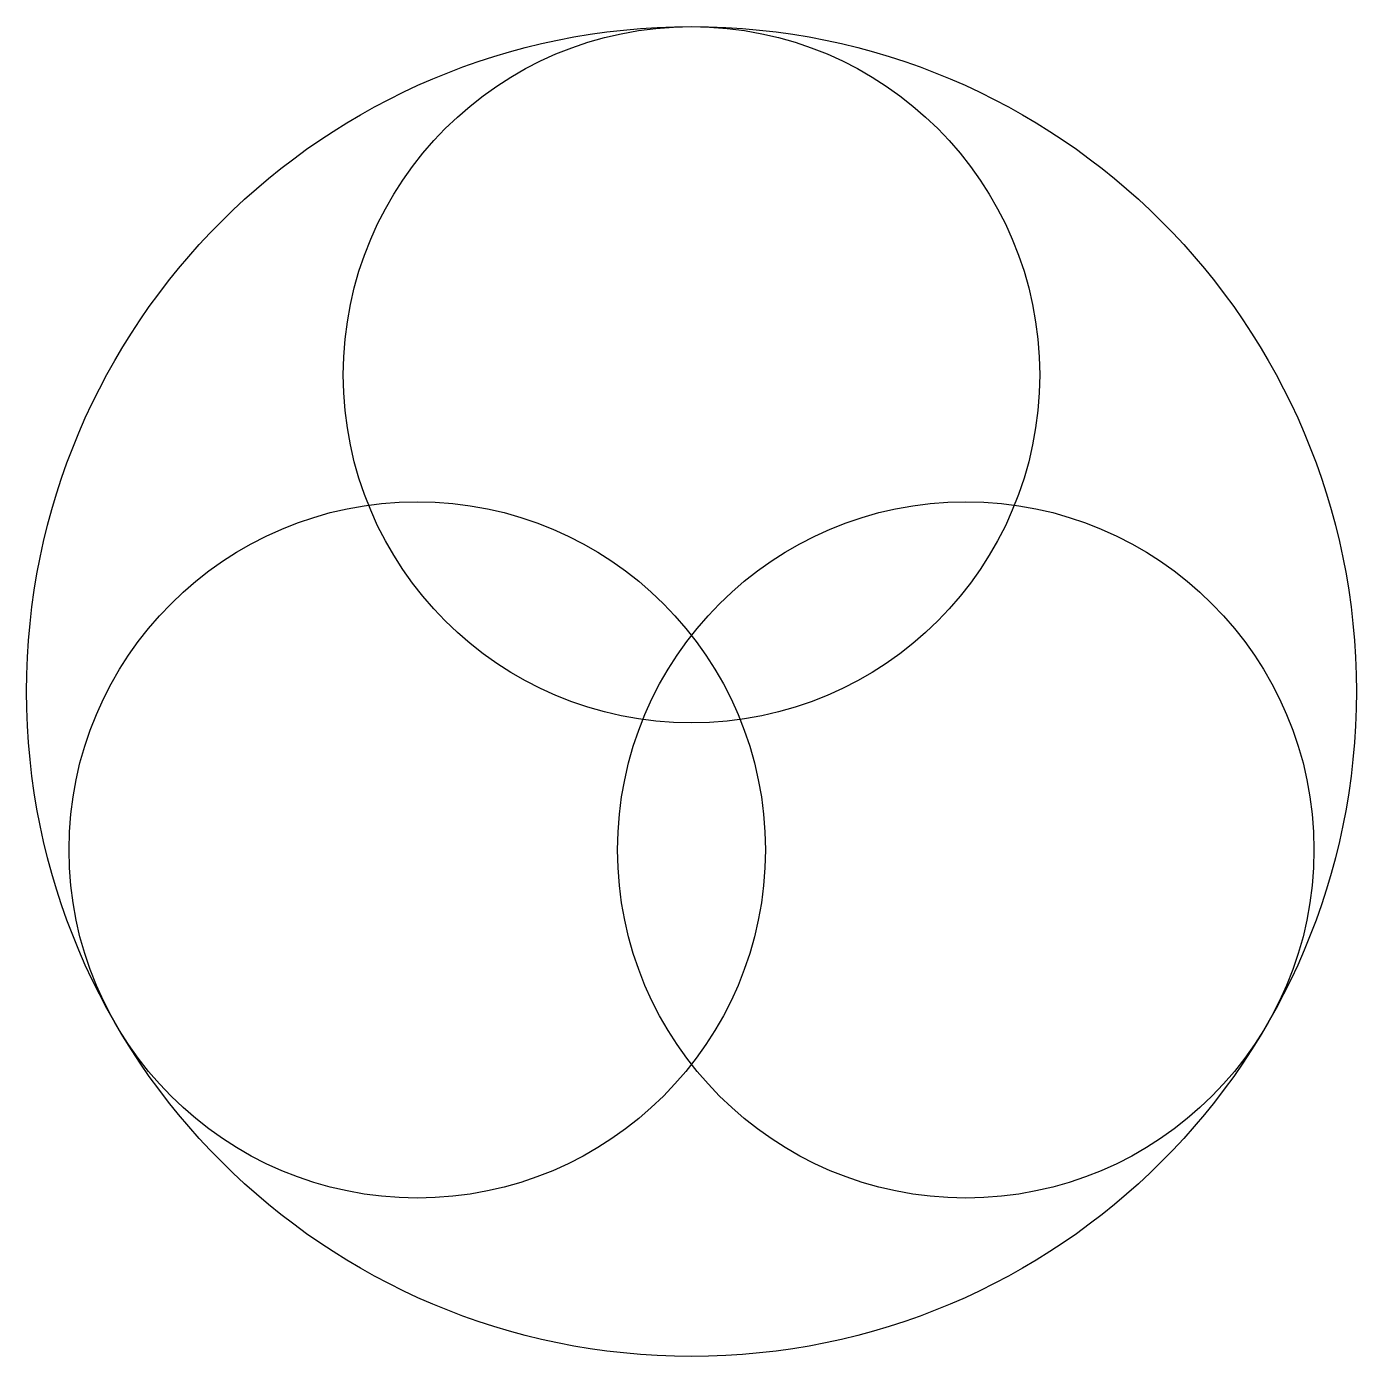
# Model space of a CAD drawing. Extents: x -22.5 to 22.5, y 2.5 to 47.5.
import ezdxf

# ---------------------------------------------------------------- set-up
doc = ezdxf.new("R2010")
doc.units = 0
doc.layers.add('MODELSKETCH_VISIBLE', color=7, linetype='CONTINUOUS')

msp = doc.modelspace()

# ---------------------------------------------------------------- linework, layer by layer
at = {"layer": 'MODELSKETCH_VISIBLE'}
for centre, radius in [((0, 25), 22.5), ((0, 35.718), 11.782), ((-9.282, 19.641), 11.782), ((9.282, 19.641), 11.782)]:
    msp.add_circle(centre, radius, dxfattribs=at)

doc.saveas('drawing.dxf')
